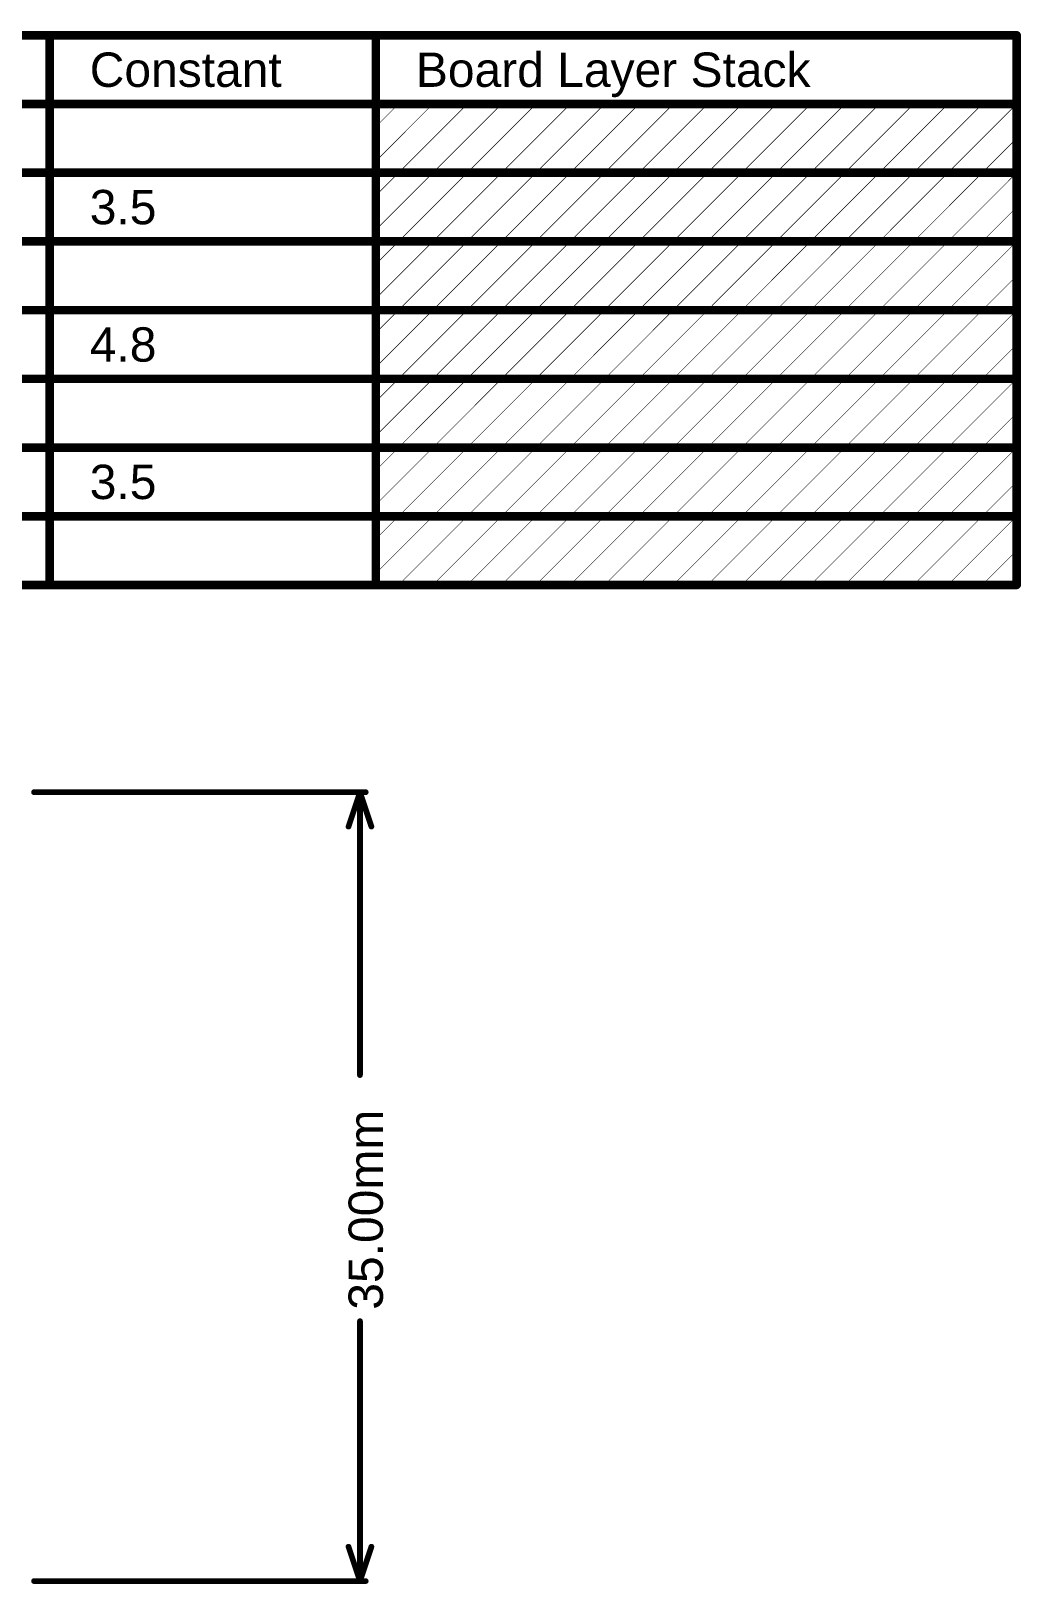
# Model space of a CAD drawing. Header units: millimetres. Extents: x 50 to 166, y 45 to 123.
# Drawn here: x 121.6 to 165.5, y 54 to 122.9 of the extents above; entities that cross this region are included whole.
import ezdxf

# ---------------------------------------------------------------- set-up
doc = ezdxf.new("R2010")
doc.units = ezdxf.units.MM
doc.layers.add('Mechanical1', color=6, linetype='Continuous')
doc.layers.add('Mechanical3', color=76, linetype='Continuous')
doc.styles.add('Arial', font='', dxfattribs={"height": 0.2})
doc.styles.get('Arial').set_extended_font_data('Arial')

msp = doc.modelspace()

# ---------------------------------------------------------------- linework, layer by layer
at = {"layer": 'Mechanical1', "const_width": 0.254}
for points in [[(121.731, 89.102), (136.449, 89.102)], [(135.687, 87.578), (136.195, 89.102)], [(136.195, 89.102), (136.703, 87.578)], [(136.195, 76.553), (136.195, 89.102)], [(136.195, 54.102), (136.195, 65.635)], [(135.687, 55.626), (136.195, 54.102)], [(136.195, 54.102), (136.703, 55.626)], [(121.731, 54.102), (136.449, 54.102)]]:
    msp.add_lwpolyline(points, dxfattribs=at)
at = {"layer": 'Mechanical1', "const_width": 0.127}
for points in [[(121.667, 89.102, 1), (121.794, 89.102, 1)], [(136.131, 89.102, 1), (136.258, 89.102, 1)], [(136.131, 89.102, 1), (136.258, 89.102, 1)], [(136.131, 89.102, 1), (136.258, 89.102, 1)], [(136.385, 89.102, 1), (136.512, 89.102, 1)], [(135.623, 87.578, 1), (135.75, 87.578, 1)], [(136.639, 87.578, 1), (136.766, 87.578, 1)], [(136.131, 76.553, 1), (136.258, 76.553, 1)], [(136.131, 65.635, 1), (136.258, 65.635, 1)], [(135.623, 55.626, 1), (135.75, 55.626, 1)], [(136.639, 55.626, 1), (136.766, 55.626, 1)], [(121.667, 54.102, 1), (121.794, 54.102, 1)], [(136.131, 54.102, 1), (136.258, 54.102, 1)], [(136.131, 54.102, 1), (136.258, 54.102, 1)], [(136.131, 54.102, 1), (136.258, 54.102, 1)], [(136.385, 54.102, 1), (136.512, 54.102, 1)]]:
    msp.add_lwpolyline(points, format="xyb", close=True, dxfattribs=at)
at = {"layer": 'Mechanical3'}
for points, const_width in [([(50.053, 122.682), (165.338, 122.682)], 0.381), ([(122.424, 98.298), (122.424, 122.682)], 0.381), ([(136.898, 98.298), (136.898, 122.682)], 0.381), ([(165.338, 98.298), (165.338, 122.682)], 0.381), ([(50.053, 119.634), (165.338, 119.634)], 0.381), ([(136.898, 117.102), (139.43, 119.634)], 0.0254), ([(136.898, 118.626), (137.906, 119.634)], 0.0254), ([(137.906, 116.586), (140.954, 119.634)], 0.0254), ([(139.43, 116.586), (142.478, 119.634)], 0.0254), ([(140.954, 116.586), (144.002, 119.634)], 0.0254), ([(142.478, 116.586), (145.526, 119.634)], 0.0254), ([(144.002, 116.586), (147.05, 119.634)], 0.0254), ([(145.526, 116.586), (148.574, 119.634)], 0.0254), ([(147.05, 116.586), (150.098, 119.634)], 0.0254), ([(148.574, 116.586), (151.622, 119.634)], 0.0254), ([(150.098, 116.586), (153.146, 119.634)], 0.0254), ([(151.622, 116.586), (154.67, 119.634)], 0.0254), ([(153.146, 116.586), (156.194, 119.634)], 0.0254), ([(154.67, 116.586), (157.718, 119.634)], 0.0254), ([(156.194, 116.586), (159.242, 119.634)], 0.0254), ([(157.718, 116.586), (160.766, 119.634)], 0.0254), ([(159.242, 116.586), (162.29, 119.634)], 0.0254), ([(160.766, 116.586), (163.814, 119.634)], 0.0254), ([(162.29, 116.586), (165.338, 119.634)], 0.0254), ([(163.814, 116.586), (165.338, 118.11)], 0.0254), ([(105.918, 116.586), (122.424, 116.586)], 0.381), ([(122.424, 116.586), (136.898, 116.586)], 0.381), ([(136.898, 116.586), (165.338, 116.586)], 0.381), ([(136.898, 114.054), (139.43, 116.586)], 0.0254), ([(136.898, 115.578), (137.906, 116.586)], 0.0254), ([(137.906, 113.538), (140.954, 116.586)], 0.0254), ([(139.43, 113.538), (142.478, 116.586)], 0.0254), ([(140.954, 113.538), (144.002, 116.586)], 0.0254), ([(142.478, 113.538), (145.526, 116.586)], 0.0254), ([(144.002, 113.538), (147.05, 116.586)], 0.0254), ([(145.526, 113.538), (148.574, 116.586)], 0.0254), ([(147.05, 113.538), (150.098, 116.586)], 0.0254), ([(148.574, 113.538), (151.622, 116.586)], 0.0254), ([(150.098, 113.538), (153.146, 116.586)], 0.0254), ([(151.622, 113.538), (154.67, 116.586)], 0.0254), ([(153.146, 113.538), (156.194, 116.586)], 0.0254), ([(154.67, 113.538), (157.718, 116.586)], 0.0254), ([(156.194, 113.538), (159.242, 116.586)], 0.0254), ([(157.718, 113.538), (160.766, 116.586)], 0.0254), ([(159.242, 113.538), (162.29, 116.586)], 0.0254), ([(160.766, 113.538), (163.814, 116.586)], 0.0254), ([(162.29, 113.538), (165.338, 116.586)], 0.0254), ([(163.814, 113.538), (165.338, 115.062)], 0.0254), ([(105.918, 113.538), (122.424, 113.538)], 0.381), ([(122.424, 113.538), (136.898, 113.538)], 0.381), ([(136.898, 113.538), (165.338, 113.538)], 0.381), ([(136.898, 111.006), (139.43, 113.538)], 0.0254), ([(136.898, 112.53), (137.906, 113.538)], 0.0254), ([(137.906, 110.49), (140.954, 113.538)], 0.0254), ([(139.43, 110.49), (142.478, 113.538)], 0.0254), ([(140.954, 110.49), (144.002, 113.538)], 0.0254), ([(142.478, 110.49), (145.526, 113.538)], 0.0254), ([(144.002, 110.49), (147.05, 113.538)], 0.0254), ([(145.526, 110.49), (148.574, 113.538)], 0.0254), ([(147.05, 110.49), (150.098, 113.538)], 0.0254), ([(148.574, 110.49), (151.622, 113.538)], 0.0254), ([(150.098, 110.49), (153.146, 113.538)], 0.0254), ([(151.622, 110.49), (154.67, 113.538)], 0.0254), ([(153.146, 110.49), (156.194, 113.538)], 0.0254), ([(154.67, 110.49), (157.718, 113.538)], 0.0254), ([(156.194, 110.49), (159.242, 113.538)], 0.0254), ([(157.718, 110.49), (160.766, 113.538)], 0.0254), ([(159.242, 110.49), (162.29, 113.538)], 0.0254), ([(160.766, 110.49), (163.814, 113.538)], 0.0254), ([(162.29, 110.49), (165.338, 113.538)], 0.0254), ([(163.814, 110.49), (165.338, 112.014)], 0.0254), ([(105.918, 110.49), (122.424, 110.49)], 0.381), ([(122.424, 110.49), (136.898, 110.49)], 0.381), ([(136.898, 110.49), (165.338, 110.49)], 0.381), ([(136.898, 107.958), (139.43, 110.49)], 0.0254), ([(136.898, 109.482), (137.906, 110.49)], 0.0254), ([(137.906, 107.442), (140.954, 110.49)], 0.0254), ([(139.43, 107.442), (142.478, 110.49)], 0.0254), ([(140.954, 107.442), (144.002, 110.49)], 0.0254), ([(142.478, 107.442), (145.526, 110.49)], 0.0254), ([(144.002, 107.442), (147.05, 110.49)], 0.0254), ([(145.526, 107.442), (148.574, 110.49)], 0.0254), ([(147.05, 107.442), (150.098, 110.49)], 0.0254), ([(148.574, 107.442), (151.622, 110.49)], 0.0254), ([(150.098, 107.442), (153.146, 110.49)], 0.0254), ([(151.622, 107.442), (154.67, 110.49)], 0.0254), ([(153.146, 107.442), (156.194, 110.49)], 0.0254), ([(154.67, 107.442), (157.718, 110.49)], 0.0254), ([(156.194, 107.442), (159.242, 110.49)], 0.0254), ([(157.718, 107.442), (160.766, 110.49)], 0.0254), ([(159.242, 107.442), (162.29, 110.49)], 0.0254), ([(160.766, 107.442), (163.814, 110.49)], 0.0254), ([(162.29, 107.442), (165.338, 110.49)], 0.0254), ([(163.814, 107.442), (165.338, 108.966)], 0.0254), ([(105.918, 107.442), (122.424, 107.442)], 0.381), ([(122.424, 107.442), (136.898, 107.442)], 0.381), ([(136.898, 107.442), (165.338, 107.442)], 0.381), ([(136.898, 104.91), (139.43, 107.442)], 0.0254), ([(136.898, 106.434), (137.906, 107.442)], 0.0254), ([(137.906, 104.394), (140.954, 107.442)], 0.0254), ([(139.43, 104.394), (142.478, 107.442)], 0.0254), ([(140.954, 104.394), (144.002, 107.442)], 0.0254), ([(142.478, 104.394), (145.526, 107.442)], 0.0254), ([(144.002, 104.394), (147.05, 107.442)], 0.0254), ([(145.526, 104.394), (148.574, 107.442)], 0.0254), ([(147.05, 104.394), (150.098, 107.442)], 0.0254), ([(148.574, 104.394), (151.622, 107.442)], 0.0254), ([(150.098, 104.394), (153.146, 107.442)], 0.0254), ([(151.622, 104.394), (154.67, 107.442)], 0.0254), ([(153.146, 104.394), (156.194, 107.442)], 0.0254), ([(154.67, 104.394), (157.718, 107.442)], 0.0254), ([(156.194, 104.394), (159.242, 107.442)], 0.0254), ([(157.718, 104.394), (160.766, 107.442)], 0.0254), ([(159.242, 104.394), (162.29, 107.442)], 0.0254), ([(160.766, 104.394), (163.814, 107.442)], 0.0254), ([(162.29, 104.394), (165.338, 107.442)], 0.0254), ([(163.814, 104.394), (165.338, 105.918)], 0.0254), ([(105.918, 104.394), (122.424, 104.394)], 0.381), ([(122.424, 104.394), (136.898, 104.394)], 0.381), ([(136.898, 104.394), (165.338, 104.394)], 0.381), ([(136.898, 101.862), (139.43, 104.394)], 0.0254), ([(136.898, 103.386), (137.906, 104.394)], 0.0254), ([(137.906, 101.346), (140.954, 104.394)], 0.0254), ([(139.43, 101.346), (142.478, 104.394)], 0.0254), ([(140.954, 101.346), (144.002, 104.394)], 0.0254), ([(142.478, 101.346), (145.526, 104.394)], 0.0254), ([(144.002, 101.346), (147.05, 104.394)], 0.0254), ([(145.526, 101.346), (148.574, 104.394)], 0.0254), ([(147.05, 101.346), (150.098, 104.394)], 0.0254), ([(148.574, 101.346), (151.622, 104.394)], 0.0254), ([(150.098, 101.346), (153.146, 104.394)], 0.0254), ([(151.622, 101.346), (154.67, 104.394)], 0.0254), ([(153.146, 101.346), (156.194, 104.394)], 0.0254), ([(154.67, 101.346), (157.718, 104.394)], 0.0254), ([(156.194, 101.346), (159.242, 104.394)], 0.0254), ([(157.718, 101.346), (160.766, 104.394)], 0.0254), ([(159.242, 101.346), (162.29, 104.394)], 0.0254), ([(160.766, 101.346), (163.814, 104.394)], 0.0254), ([(162.29, 101.346), (165.338, 104.394)], 0.0254), ([(163.814, 101.346), (165.338, 102.87)], 0.0254), ([(105.918, 101.346), (122.424, 101.346)], 0.381), ([(122.424, 101.346), (136.898, 101.346)], 0.381), ([(136.898, 101.346), (165.338, 101.346)], 0.381), ([(136.898, 98.814), (139.43, 101.346)], 0.0254), ([(136.898, 100.338), (137.906, 101.346)], 0.0254), ([(137.906, 98.298), (140.954, 101.346)], 0.0254), ([(139.43, 98.298), (142.478, 101.346)], 0.0254), ([(140.954, 98.298), (144.002, 101.346)], 0.0254), ([(142.478, 98.298), (145.526, 101.346)], 0.0254), ([(144.002, 98.298), (147.05, 101.346)], 0.0254), ([(145.526, 98.298), (148.574, 101.346)], 0.0254), ([(147.05, 98.298), (150.098, 101.346)], 0.0254), ([(148.574, 98.298), (151.622, 101.346)], 0.0254), ([(150.098, 98.298), (153.146, 101.346)], 0.0254), ([(151.622, 98.298), (154.67, 101.346)], 0.0254), ([(153.146, 98.298), (156.194, 101.346)], 0.0254), ([(154.67, 98.298), (157.718, 101.346)], 0.0254), ([(156.194, 98.298), (159.242, 101.346)], 0.0254), ([(157.718, 98.298), (160.766, 101.346)], 0.0254), ([(159.242, 98.298), (162.29, 101.346)], 0.0254), ([(160.766, 98.298), (163.814, 101.346)], 0.0254), ([(162.29, 98.298), (165.338, 101.346)], 0.0254), ([(163.814, 98.298), (165.338, 99.822)], 0.0254), ([(105.918, 98.298), (122.424, 98.298)], 0.381), ([(122.424, 98.298), (136.898, 98.298)], 0.381), ([(136.898, 98.298), (165.338, 98.298)], 0.381)]:
    msp.add_lwpolyline(points, dxfattribs=dict(at, const_width=const_width))
for points, const_width in [([(122.329, 122.682, 1), (122.519, 122.682, 1)], 0.191), ([(136.803, 122.682, 1), (136.994, 122.682, 1)], 0.191), ([(165.243, 122.682, 1), (165.433, 122.682, 1)], 0.191), ([(165.243, 122.682, 1), (165.433, 122.682, 1)], 0.191), ([(137.9, 119.634, 1), (137.913, 119.634, 1)], 0.0127), ([(139.424, 119.634, 1), (139.437, 119.634, 1)], 0.0127), ([(140.948, 119.634, 1), (140.961, 119.634, 1)], 0.0127), ([(142.472, 119.634, 1), (142.485, 119.634, 1)], 0.0127), ([(143.996, 119.634, 1), (144.009, 119.634, 1)], 0.0127), ([(145.52, 119.634, 1), (145.533, 119.634, 1)], 0.0127), ([(147.044, 119.634, 1), (147.057, 119.634, 1)], 0.0127), ([(148.568, 119.634, 1), (148.581, 119.634, 1)], 0.0127), ([(150.092, 119.634, 1), (150.105, 119.634, 1)], 0.0127), ([(151.616, 119.634, 1), (151.629, 119.634, 1)], 0.0127), ([(153.14, 119.634, 1), (153.153, 119.634, 1)], 0.0127), ([(154.664, 119.634, 1), (154.677, 119.634, 1)], 0.0127), ([(156.188, 119.634, 1), (156.201, 119.634, 1)], 0.0127), ([(157.712, 119.634, 1), (157.725, 119.634, 1)], 0.0127), ([(159.236, 119.634, 1), (159.249, 119.634, 1)], 0.0127), ([(160.76, 119.634, 1), (160.773, 119.634, 1)], 0.0127), ([(162.284, 119.634, 1), (162.297, 119.634, 1)], 0.0127), ([(163.808, 119.634, 1), (163.821, 119.634, 1)], 0.0127), ([(165.243, 119.634, 1), (165.433, 119.634, 1)], 0.191), ([(165.332, 119.634, 1), (165.345, 119.634, 1)], 0.0127), ([(136.892, 118.626, 1), (136.905, 118.626, 1)], 0.0127), ([(165.332, 118.11, 1), (165.345, 118.11, 1)], 0.0127), ([(122.329, 116.586, 1), (122.519, 116.586, 1)], 0.191), ([(122.329, 116.586, 1), (122.519, 116.586, 1)], 0.191), ([(136.803, 116.586, 1), (136.994, 116.586, 1)], 0.191), ([(136.803, 116.586, 1), (136.994, 116.586, 1)], 0.191), ([(136.892, 117.102, 1), (136.905, 117.102, 1)], 0.0127), ([(137.9, 116.586, 1), (137.913, 116.586, 1)], 0.0127), ([(137.9, 116.586, 1), (137.913, 116.586, 1)], 0.0127), ([(139.424, 116.586, 1), (139.437, 116.586, 1)], 0.0127), ([(139.424, 116.586, 1), (139.437, 116.586, 1)], 0.0127), ([(140.948, 116.586, 1), (140.961, 116.586, 1)], 0.0127), ([(140.948, 116.586, 1), (140.961, 116.586, 1)], 0.0127), ([(142.472, 116.586, 1), (142.485, 116.586, 1)], 0.0127), ([(142.472, 116.586, 1), (142.485, 116.586, 1)], 0.0127), ([(143.996, 116.586, 1), (144.009, 116.586, 1)], 0.0127), ([(143.996, 116.586, 1), (144.009, 116.586, 1)], 0.0127), ([(145.52, 116.586, 1), (145.533, 116.586, 1)], 0.0127), ([(145.52, 116.586, 1), (145.533, 116.586, 1)], 0.0127), ([(147.044, 116.586, 1), (147.057, 116.586, 1)], 0.0127), ([(147.044, 116.586, 1), (147.057, 116.586, 1)], 0.0127), ([(148.568, 116.586, 1), (148.581, 116.586, 1)], 0.0127), ([(148.568, 116.586, 1), (148.581, 116.586, 1)], 0.0127), ([(150.092, 116.586, 1), (150.105, 116.586, 1)], 0.0127), ([(150.092, 116.586, 1), (150.105, 116.586, 1)], 0.0127), ([(151.616, 116.586, 1), (151.629, 116.586, 1)], 0.0127), ([(151.616, 116.586, 1), (151.629, 116.586, 1)], 0.0127), ([(153.14, 116.586, 1), (153.153, 116.586, 1)], 0.0127), ([(153.14, 116.586, 1), (153.153, 116.586, 1)], 0.0127), ([(154.664, 116.586, 1), (154.677, 116.586, 1)], 0.0127), ([(154.664, 116.586, 1), (154.677, 116.586, 1)], 0.0127), ([(156.188, 116.586, 1), (156.201, 116.586, 1)], 0.0127), ([(156.188, 116.586, 1), (156.201, 116.586, 1)], 0.0127), ([(157.712, 116.586, 1), (157.725, 116.586, 1)], 0.0127), ([(157.712, 116.586, 1), (157.725, 116.586, 1)], 0.0127), ([(159.236, 116.586, 1), (159.249, 116.586, 1)], 0.0127), ([(159.236, 116.586, 1), (159.249, 116.586, 1)], 0.0127), ([(160.76, 116.586, 1), (160.773, 116.586, 1)], 0.0127), ([(160.76, 116.586, 1), (160.773, 116.586, 1)], 0.0127), ([(162.284, 116.586, 1), (162.297, 116.586, 1)], 0.0127), ([(162.284, 116.586, 1), (162.297, 116.586, 1)], 0.0127), ([(163.808, 116.586, 1), (163.821, 116.586, 1)], 0.0127), ([(163.808, 116.586, 1), (163.821, 116.586, 1)], 0.0127), ([(165.243, 116.586, 1), (165.433, 116.586, 1)], 0.191), ([(165.332, 116.586, 1), (165.345, 116.586, 1)], 0.0127), ([(136.892, 115.578, 1), (136.905, 115.578, 1)], 0.0127), ([(165.332, 115.062, 1), (165.345, 115.062, 1)], 0.0127), ([(122.329, 113.538, 1), (122.519, 113.538, 1)], 0.191), ([(122.329, 113.538, 1), (122.519, 113.538, 1)], 0.191), ([(136.803, 113.538, 1), (136.994, 113.538, 1)], 0.191), ([(136.803, 113.538, 1), (136.994, 113.538, 1)], 0.191), ([(136.892, 114.054, 1), (136.905, 114.054, 1)], 0.0127), ([(165.243, 113.538, 1), (165.433, 113.538, 1)], 0.191), ([(137.9, 113.538, 1), (137.913, 113.538, 1)], 0.0127), ([(137.9, 113.538, 1), (137.913, 113.538, 1)], 0.0127), ([(139.424, 113.538, 1), (139.437, 113.538, 1)], 0.0127), ([(139.424, 113.538, 1), (139.437, 113.538, 1)], 0.0127), ([(140.948, 113.538, 1), (140.961, 113.538, 1)], 0.0127), ([(140.948, 113.538, 1), (140.961, 113.538, 1)], 0.0127), ([(142.472, 113.538, 1), (142.485, 113.538, 1)], 0.0127), ([(142.472, 113.538, 1), (142.485, 113.538, 1)], 0.0127), ([(143.996, 113.538, 1), (144.009, 113.538, 1)], 0.0127), ([(143.996, 113.538, 1), (144.009, 113.538, 1)], 0.0127), ([(145.52, 113.538, 1), (145.533, 113.538, 1)], 0.0127), ([(145.52, 113.538, 1), (145.533, 113.538, 1)], 0.0127), ([(147.044, 113.538, 1), (147.057, 113.538, 1)], 0.0127), ([(147.044, 113.538, 1), (147.057, 113.538, 1)], 0.0127), ([(148.568, 113.538, 1), (148.581, 113.538, 1)], 0.0127), ([(148.568, 113.538, 1), (148.581, 113.538, 1)], 0.0127), ([(150.092, 113.538, 1), (150.105, 113.538, 1)], 0.0127), ([(150.092, 113.538, 1), (150.105, 113.538, 1)], 0.0127), ([(151.616, 113.538, 1), (151.629, 113.538, 1)], 0.0127), ([(151.616, 113.538, 1), (151.629, 113.538, 1)], 0.0127), ([(153.14, 113.538, 1), (153.153, 113.538, 1)], 0.0127), ([(153.14, 113.538, 1), (153.153, 113.538, 1)], 0.0127), ([(154.664, 113.538, 1), (154.677, 113.538, 1)], 0.0127), ([(154.664, 113.538, 1), (154.677, 113.538, 1)], 0.0127), ([(156.188, 113.538, 1), (156.201, 113.538, 1)], 0.0127), ([(156.188, 113.538, 1), (156.201, 113.538, 1)], 0.0127), ([(157.712, 113.538, 1), (157.725, 113.538, 1)], 0.0127), ([(157.712, 113.538, 1), (157.725, 113.538, 1)], 0.0127), ([(159.236, 113.538, 1), (159.249, 113.538, 1)], 0.0127), ([(159.236, 113.538, 1), (159.249, 113.538, 1)], 0.0127), ([(160.76, 113.538, 1), (160.773, 113.538, 1)], 0.0127), ([(160.76, 113.538, 1), (160.773, 113.538, 1)], 0.0127), ([(162.284, 113.538, 1), (162.297, 113.538, 1)], 0.0127), ([(162.284, 113.538, 1), (162.297, 113.538, 1)], 0.0127), ([(163.808, 113.538, 1), (163.821, 113.538, 1)], 0.0127), ([(163.808, 113.538, 1), (163.821, 113.538, 1)], 0.0127), ([(165.332, 113.538, 1), (165.345, 113.538, 1)], 0.0127), ([(136.892, 112.53, 1), (136.905, 112.53, 1)], 0.0127), ([(165.332, 112.014, 1), (165.345, 112.014, 1)], 0.0127), ([(136.892, 111.006, 1), (136.905, 111.006, 1)], 0.0127), ([(122.329, 110.49, 1), (122.519, 110.49, 1)], 0.191), ([(122.329, 110.49, 1), (122.519, 110.49, 1)], 0.191), ([(136.803, 110.49, 1), (136.994, 110.49, 1)], 0.191), ([(136.803, 110.49, 1), (136.994, 110.49, 1)], 0.191), ([(137.9, 110.49, 1), (137.913, 110.49, 1)], 0.0127), ([(137.9, 110.49, 1), (137.913, 110.49, 1)], 0.0127), ([(139.424, 110.49, 1), (139.437, 110.49, 1)], 0.0127), ([(139.424, 110.49, 1), (139.437, 110.49, 1)], 0.0127), ([(140.948, 110.49, 1), (140.961, 110.49, 1)], 0.0127), ([(140.948, 110.49, 1), (140.961, 110.49, 1)], 0.0127), ([(142.472, 110.49, 1), (142.485, 110.49, 1)], 0.0127), ([(142.472, 110.49, 1), (142.485, 110.49, 1)], 0.0127), ([(143.996, 110.49, 1), (144.009, 110.49, 1)], 0.0127), ([(143.996, 110.49, 1), (144.009, 110.49, 1)], 0.0127), ([(145.52, 110.49, 1), (145.533, 110.49, 1)], 0.0127), ([(145.52, 110.49, 1), (145.533, 110.49, 1)], 0.0127), ([(147.044, 110.49, 1), (147.057, 110.49, 1)], 0.0127), ([(147.044, 110.49, 1), (147.057, 110.49, 1)], 0.0127), ([(148.568, 110.49, 1), (148.581, 110.49, 1)], 0.0127), ([(148.568, 110.49, 1), (148.581, 110.49, 1)], 0.0127), ([(150.092, 110.49, 1), (150.105, 110.49, 1)], 0.0127), ([(150.092, 110.49, 1), (150.105, 110.49, 1)], 0.0127), ([(151.616, 110.49, 1), (151.629, 110.49, 1)], 0.0127), ([(151.616, 110.49, 1), (151.629, 110.49, 1)], 0.0127), ([(153.14, 110.49, 1), (153.153, 110.49, 1)], 0.0127), ([(153.14, 110.49, 1), (153.153, 110.49, 1)], 0.0127), ([(154.664, 110.49, 1), (154.677, 110.49, 1)], 0.0127), ([(154.664, 110.49, 1), (154.677, 110.49, 1)], 0.0127), ([(156.188, 110.49, 1), (156.201, 110.49, 1)], 0.0127), ([(156.188, 110.49, 1), (156.201, 110.49, 1)], 0.0127), ([(157.712, 110.49, 1), (157.725, 110.49, 1)], 0.0127), ([(157.712, 110.49, 1), (157.725, 110.49, 1)], 0.0127), ([(159.236, 110.49, 1), (159.249, 110.49, 1)], 0.0127), ([(159.236, 110.49, 1), (159.249, 110.49, 1)], 0.0127), ([(160.76, 110.49, 1), (160.773, 110.49, 1)], 0.0127), ([(160.76, 110.49, 1), (160.773, 110.49, 1)], 0.0127), ([(162.284, 110.49, 1), (162.297, 110.49, 1)], 0.0127), ([(162.284, 110.49, 1), (162.297, 110.49, 1)], 0.0127), ([(163.808, 110.49, 1), (163.821, 110.49, 1)], 0.0127), ([(163.808, 110.49, 1), (163.821, 110.49, 1)], 0.0127), ([(165.243, 110.49, 1), (165.433, 110.49, 1)], 0.191), ([(165.332, 110.49, 1), (165.345, 110.49, 1)], 0.0127), ([(136.892, 109.482, 1), (136.905, 109.482, 1)], 0.0127), ([(165.332, 108.966, 1), (165.345, 108.966, 1)], 0.0127), ([(122.329, 107.442, 1), (122.519, 107.442, 1)], 0.191), ([(122.329, 107.442, 1), (122.519, 107.442, 1)], 0.191), ([(136.803, 107.442, 1), (136.994, 107.442, 1)], 0.191), ([(136.803, 107.442, 1), (136.994, 107.442, 1)], 0.191), ([(136.892, 107.958, 1), (136.905, 107.958, 1)], 0.0127), ([(165.243, 107.442, 1), (165.433, 107.442, 1)], 0.191), ([(137.9, 107.442, 1), (137.913, 107.442, 1)], 0.0127), ([(137.9, 107.442, 1), (137.913, 107.442, 1)], 0.0127), ([(139.424, 107.442, 1), (139.437, 107.442, 1)], 0.0127), ([(139.424, 107.442, 1), (139.437, 107.442, 1)], 0.0127), ([(140.948, 107.442, 1), (140.961, 107.442, 1)], 0.0127), ([(140.948, 107.442, 1), (140.961, 107.442, 1)], 0.0127), ([(142.472, 107.442, 1), (142.485, 107.442, 1)], 0.0127), ([(142.472, 107.442, 1), (142.485, 107.442, 1)], 0.0127), ([(143.996, 107.442, 1), (144.009, 107.442, 1)], 0.0127), ([(143.996, 107.442, 1), (144.009, 107.442, 1)], 0.0127), ([(145.52, 107.442, 1), (145.533, 107.442, 1)], 0.0127), ([(145.52, 107.442, 1), (145.533, 107.442, 1)], 0.0127), ([(147.044, 107.442, 1), (147.057, 107.442, 1)], 0.0127), ([(147.044, 107.442, 1), (147.057, 107.442, 1)], 0.0127), ([(148.568, 107.442, 1), (148.581, 107.442, 1)], 0.0127), ([(148.568, 107.442, 1), (148.581, 107.442, 1)], 0.0127), ([(150.092, 107.442, 1), (150.105, 107.442, 1)], 0.0127), ([(150.092, 107.442, 1), (150.105, 107.442, 1)], 0.0127), ([(151.616, 107.442, 1), (151.629, 107.442, 1)], 0.0127), ([(151.616, 107.442, 1), (151.629, 107.442, 1)], 0.0127), ([(153.14, 107.442, 1), (153.153, 107.442, 1)], 0.0127), ([(153.14, 107.442, 1), (153.153, 107.442, 1)], 0.0127), ([(154.664, 107.442, 1), (154.677, 107.442, 1)], 0.0127), ([(154.664, 107.442, 1), (154.677, 107.442, 1)], 0.0127), ([(156.188, 107.442, 1), (156.201, 107.442, 1)], 0.0127), ([(156.188, 107.442, 1), (156.201, 107.442, 1)], 0.0127), ([(157.712, 107.442, 1), (157.725, 107.442, 1)], 0.0127), ([(157.712, 107.442, 1), (157.725, 107.442, 1)], 0.0127), ([(159.236, 107.442, 1), (159.249, 107.442, 1)], 0.0127), ([(159.236, 107.442, 1), (159.249, 107.442, 1)], 0.0127), ([(160.76, 107.442, 1), (160.773, 107.442, 1)], 0.0127), ([(160.76, 107.442, 1), (160.773, 107.442, 1)], 0.0127), ([(162.284, 107.442, 1), (162.297, 107.442, 1)], 0.0127), ([(162.284, 107.442, 1), (162.297, 107.442, 1)], 0.0127), ([(163.808, 107.442, 1), (163.821, 107.442, 1)], 0.0127), ([(163.808, 107.442, 1), (163.821, 107.442, 1)], 0.0127), ([(165.332, 107.442, 1), (165.345, 107.442, 1)], 0.0127), ([(136.892, 106.434, 1), (136.905, 106.434, 1)], 0.0127), ([(165.332, 105.918, 1), (165.345, 105.918, 1)], 0.0127), ([(136.892, 104.91, 1), (136.905, 104.91, 1)], 0.0127), ([(122.329, 104.394, 1), (122.519, 104.394, 1)], 0.191), ([(122.329, 104.394, 1), (122.519, 104.394, 1)], 0.191), ([(136.803, 104.394, 1), (136.994, 104.394, 1)], 0.191), ([(136.803, 104.394, 1), (136.994, 104.394, 1)], 0.191), ([(137.9, 104.394, 1), (137.913, 104.394, 1)], 0.0127), ([(137.9, 104.394, 1), (137.913, 104.394, 1)], 0.0127), ([(139.424, 104.394, 1), (139.437, 104.394, 1)], 0.0127), ([(139.424, 104.394, 1), (139.437, 104.394, 1)], 0.0127), ([(140.948, 104.394, 1), (140.961, 104.394, 1)], 0.0127), ([(140.948, 104.394, 1), (140.961, 104.394, 1)], 0.0127), ([(142.472, 104.394, 1), (142.485, 104.394, 1)], 0.0127), ([(142.472, 104.394, 1), (142.485, 104.394, 1)], 0.0127), ([(143.996, 104.394, 1), (144.009, 104.394, 1)], 0.0127), ([(143.996, 104.394, 1), (144.009, 104.394, 1)], 0.0127), ([(145.52, 104.394, 1), (145.533, 104.394, 1)], 0.0127), ([(145.52, 104.394, 1), (145.533, 104.394, 1)], 0.0127), ([(147.044, 104.394, 1), (147.057, 104.394, 1)], 0.0127), ([(147.044, 104.394, 1), (147.057, 104.394, 1)], 0.0127), ([(148.568, 104.394, 1), (148.581, 104.394, 1)], 0.0127), ([(148.568, 104.394, 1), (148.581, 104.394, 1)], 0.0127), ([(150.092, 104.394, 1), (150.105, 104.394, 1)], 0.0127), ([(150.092, 104.394, 1), (150.105, 104.394, 1)], 0.0127), ([(151.616, 104.394, 1), (151.629, 104.394, 1)], 0.0127), ([(151.616, 104.394, 1), (151.629, 104.394, 1)], 0.0127), ([(153.14, 104.394, 1), (153.153, 104.394, 1)], 0.0127), ([(153.14, 104.394, 1), (153.153, 104.394, 1)], 0.0127), ([(154.664, 104.394, 1), (154.677, 104.394, 1)], 0.0127), ([(154.664, 104.394, 1), (154.677, 104.394, 1)], 0.0127), ([(156.188, 104.394, 1), (156.201, 104.394, 1)], 0.0127), ([(156.188, 104.394, 1), (156.201, 104.394, 1)], 0.0127), ([(157.712, 104.394, 1), (157.725, 104.394, 1)], 0.0127), ([(157.712, 104.394, 1), (157.725, 104.394, 1)], 0.0127), ([(159.236, 104.394, 1), (159.249, 104.394, 1)], 0.0127), ([(159.236, 104.394, 1), (159.249, 104.394, 1)], 0.0127), ([(160.76, 104.394, 1), (160.773, 104.394, 1)], 0.0127), ([(160.76, 104.394, 1), (160.773, 104.394, 1)], 0.0127), ([(162.284, 104.394, 1), (162.297, 104.394, 1)], 0.0127), ([(162.284, 104.394, 1), (162.297, 104.394, 1)], 0.0127), ([(163.808, 104.394, 1), (163.821, 104.394, 1)], 0.0127), ([(163.808, 104.394, 1), (163.821, 104.394, 1)], 0.0127), ([(165.243, 104.394, 1), (165.433, 104.394, 1)], 0.191), ([(165.332, 104.394, 1), (165.345, 104.394, 1)], 0.0127), ([(136.892, 103.386, 1), (136.905, 103.386, 1)], 0.0127), ([(165.332, 102.87, 1), (165.345, 102.87, 1)], 0.0127), ([(122.329, 101.346, 1), (122.519, 101.346, 1)], 0.191), ([(122.329, 101.346, 1), (122.519, 101.346, 1)], 0.191), ([(136.803, 101.346, 1), (136.994, 101.346, 1)], 0.191), ([(136.803, 101.346, 1), (136.994, 101.346, 1)], 0.191), ([(136.892, 101.862, 1), (136.905, 101.862, 1)], 0.0127), ([(137.9, 101.346, 1), (137.913, 101.346, 1)], 0.0127), ([(137.9, 101.346, 1), (137.913, 101.346, 1)], 0.0127), ([(139.424, 101.346, 1), (139.437, 101.346, 1)], 0.0127), ([(139.424, 101.346, 1), (139.437, 101.346, 1)], 0.0127), ([(140.948, 101.346, 1), (140.961, 101.346, 1)], 0.0127), ([(140.948, 101.346, 1), (140.961, 101.346, 1)], 0.0127), ([(142.472, 101.346, 1), (142.485, 101.346, 1)], 0.0127), ([(142.472, 101.346, 1), (142.485, 101.346, 1)], 0.0127), ([(143.996, 101.346, 1), (144.009, 101.346, 1)], 0.0127), ([(143.996, 101.346, 1), (144.009, 101.346, 1)], 0.0127), ([(145.52, 101.346, 1), (145.533, 101.346, 1)], 0.0127), ([(145.52, 101.346, 1), (145.533, 101.346, 1)], 0.0127), ([(147.044, 101.346, 1), (147.057, 101.346, 1)], 0.0127), ([(147.044, 101.346, 1), (147.057, 101.346, 1)], 0.0127), ([(148.568, 101.346, 1), (148.581, 101.346, 1)], 0.0127), ([(148.568, 101.346, 1), (148.581, 101.346, 1)], 0.0127), ([(150.092, 101.346, 1), (150.105, 101.346, 1)], 0.0127), ([(150.092, 101.346, 1), (150.105, 101.346, 1)], 0.0127), ([(151.616, 101.346, 1), (151.629, 101.346, 1)], 0.0127), ([(151.616, 101.346, 1), (151.629, 101.346, 1)], 0.0127), ([(153.14, 101.346, 1), (153.153, 101.346, 1)], 0.0127), ([(153.14, 101.346, 1), (153.153, 101.346, 1)], 0.0127), ([(154.664, 101.346, 1), (154.677, 101.346, 1)], 0.0127), ([(154.664, 101.346, 1), (154.677, 101.346, 1)], 0.0127), ([(156.188, 101.346, 1), (156.201, 101.346, 1)], 0.0127), ([(156.188, 101.346, 1), (156.201, 101.346, 1)], 0.0127), ([(157.712, 101.346, 1), (157.725, 101.346, 1)], 0.0127), ([(157.712, 101.346, 1), (157.725, 101.346, 1)], 0.0127), ([(159.236, 101.346, 1), (159.249, 101.346, 1)], 0.0127), ([(159.236, 101.346, 1), (159.249, 101.346, 1)], 0.0127), ([(160.76, 101.346, 1), (160.773, 101.346, 1)], 0.0127), ([(160.76, 101.346, 1), (160.773, 101.346, 1)], 0.0127), ([(162.284, 101.346, 1), (162.297, 101.346, 1)], 0.0127), ([(162.284, 101.346, 1), (162.297, 101.346, 1)], 0.0127), ([(163.808, 101.346, 1), (163.821, 101.346, 1)], 0.0127), ([(163.808, 101.346, 1), (163.821, 101.346, 1)], 0.0127), ([(165.243, 101.346, 1), (165.433, 101.346, 1)], 0.191), ([(165.332, 101.346, 1), (165.345, 101.346, 1)], 0.0127), ([(136.892, 100.338, 1), (136.905, 100.338, 1)], 0.0127), ([(165.332, 99.822, 1), (165.345, 99.822, 1)], 0.0127), ([(136.892, 98.814, 1), (136.905, 98.814, 1)], 0.0127), ([(122.329, 98.298, 1), (122.519, 98.298, 1)], 0.191), ([(122.329, 98.298, 1), (122.519, 98.298, 1)], 0.191), ([(122.329, 98.298, 1), (122.519, 98.298, 1)], 0.191), ([(136.803, 98.298, 1), (136.994, 98.298, 1)], 0.191), ([(136.803, 98.298, 1), (136.994, 98.298, 1)], 0.191), ([(136.803, 98.298, 1), (136.994, 98.298, 1)], 0.191), ([(137.9, 98.298, 1), (137.913, 98.298, 1)], 0.0127), ([(139.424, 98.298, 1), (139.437, 98.298, 1)], 0.0127), ([(140.948, 98.298, 1), (140.961, 98.298, 1)], 0.0127), ([(142.472, 98.298, 1), (142.485, 98.298, 1)], 0.0127), ([(143.996, 98.298, 1), (144.009, 98.298, 1)], 0.0127), ([(145.52, 98.298, 1), (145.533, 98.298, 1)], 0.0127), ([(147.044, 98.298, 1), (147.057, 98.298, 1)], 0.0127), ([(148.568, 98.298, 1), (148.581, 98.298, 1)], 0.0127), ([(150.092, 98.298, 1), (150.105, 98.298, 1)], 0.0127), ([(151.616, 98.298, 1), (151.629, 98.298, 1)], 0.0127), ([(153.14, 98.298, 1), (153.153, 98.298, 1)], 0.0127), ([(154.664, 98.298, 1), (154.677, 98.298, 1)], 0.0127), ([(156.188, 98.298, 1), (156.201, 98.298, 1)], 0.0127), ([(157.712, 98.298, 1), (157.725, 98.298, 1)], 0.0127), ([(159.236, 98.298, 1), (159.249, 98.298, 1)], 0.0127), ([(160.76, 98.298, 1), (160.773, 98.298, 1)], 0.0127), ([(162.284, 98.298, 1), (162.297, 98.298, 1)], 0.0127), ([(163.808, 98.298, 1), (163.821, 98.298, 1)], 0.0127), ([(165.243, 98.298, 1), (165.433, 98.298, 1)], 0.191), ([(165.243, 98.298, 1), (165.433, 98.298, 1)], 0.191)]:
    msp.add_lwpolyline(points, format="xyb", close=True, dxfattribs=dict(at, const_width=const_width))

# ---------------------------------------------------------------- texts
at = {"layer": 'Mechanical1', "style": 'Arial'}
msp.add_text('35.00mm', height=1.524, rotation=90, dxfattribs=at).set_placement((137.211, 66.143))
at = {"layer": 'Mechanical3', "style": 'Arial'}
for s, p in [('Board Layer Stack', (138.676, 120.396)), ('Constant', (124.202, 120.396)), ('3.5', (124.202, 114.3)), ('4.8', (124.202, 108.204)), ('3.5', (124.202, 102.108))]:
    msp.add_text(s, height=1.524, dxfattribs=at).set_placement(p)

doc.saveas('drawing.dxf')
